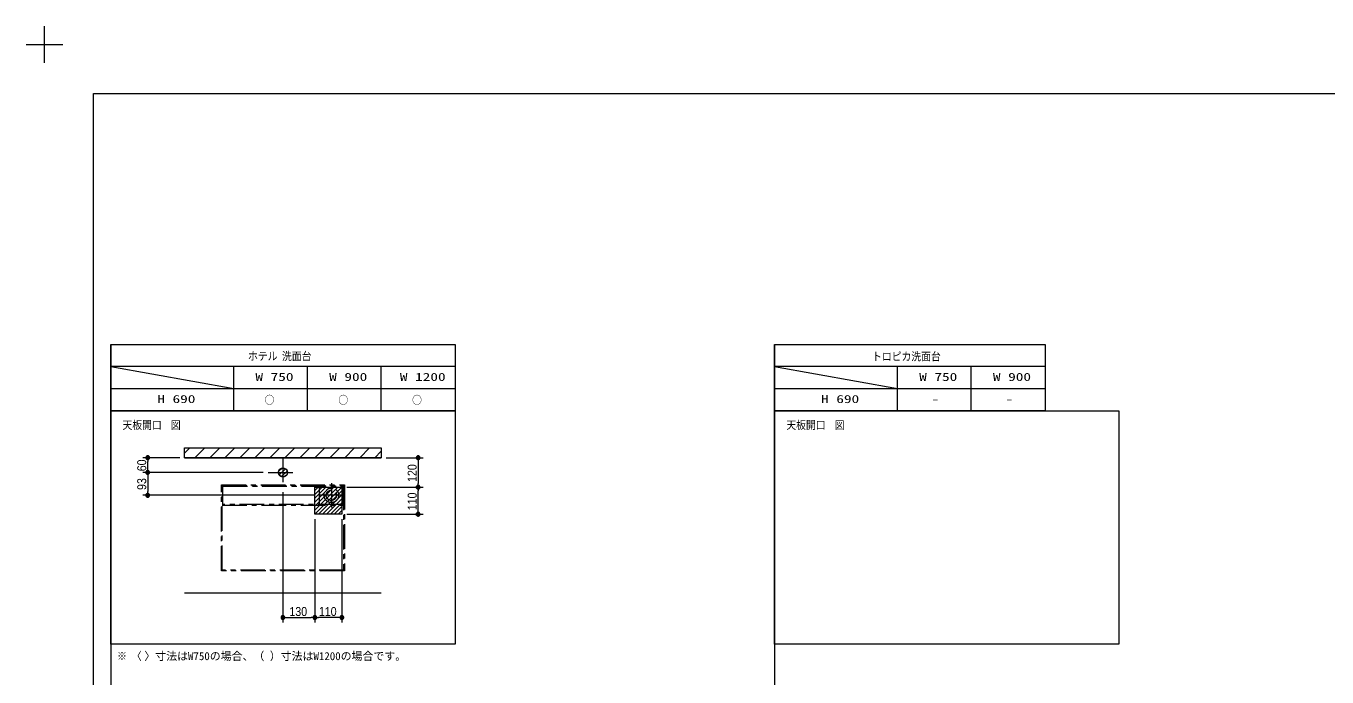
# Model space of a CAD drawing. Units: millimetres, scale not verified. Extents: x -6062 to 6062, y -3045 to 3045.
# Drawn here: x -6062 to -771, y 397 to 3045 of the extents above; entities that cross this region are included whole.
import ezdxf
from ezdxf.enums import TextEntityAlignment as Align

# ---------------------------------------------------------------- set-up
doc = ezdxf.new("R2010")
doc.units = ezdxf.units.MM
doc.header["$LTSCALE"] = 20
doc.linetypes.add('CHAIN1', pattern=[8, 5, -1, 1, -1])
for name, color, linetype, lineweight in [('0-0_1図面枠', 7, 'Continuous', 9), ('0-1_2寸法-1', 7, 'Continuous', 9), ('0-2_0', 7, 'Continuous', 9), ('0-5_3一般', 7, 'Continuous', 9)]:
    doc.layers.add(name, color=color, linetype=linetype, lineweight=lineweight)
doc.styles.add('ＭＳ ゴシック', font='')
doc.styles.add('ＭＳ Ｐゴシック', font='')
doc.styles.get('ＭＳ ゴシック').set_extended_font_data('MS Gothic')
doc.styles.get('ＭＳ Ｐゴシック').set_extended_font_data('MS PGothic')

# ---------------------------------------------------------------- blocks, each defined once
blk = doc.blocks.new('グループ')
at = {"layer": '0-0_1図面枠'}
for p, q in [((-84000, 57900), (-84000, 60900)), ((-85500, 59400), (-82500, 59400))]:
    blk.add_line(p, q, dxfattribs=at)
blk = doc.blocks.new('グループ-2')
at = {"layer": '0-0_1図面枠'}
blk.add_lwpolyline([(-80000, 55400), (80000, 55400), (80000, -55400), (-80000, -55400)], close=True, dxfattribs=at)
blk = doc.blocks.new('図面枠')
at = {"layer": '0-0_1図面枠'}
for name in ['グループ', 'グループ-2']:
    blk.add_blockref(name, (0, 0), dxfattribs=at)
blk = doc.blocks.new('_Dot')
at = {"layer": '0-2_0'}
for p, q in [((-10, 0), (-20, 0)), ((9.78, 2), (-9.78, 2)), ((7.99, 6), (-7.99, 6)), ((9.16, -3.98), (-9.16, -3.98)), ((6, -7.98), (-6, -7.98))]:
    blk.add_line(p, q, dxfattribs=at)
for points in [[(10, 0), (9.92, 1.25), (9.69, 2.49), (9.3, 3.68), (8.76, 4.82), (8.09, 5.88), (7.29, 6.85), (6.37, 7.71), (5.36, 8.44), (4.26, 9.05), (3.09, 9.51), (1.87, 9.82), (0.63, 9.98), (-0.63, 9.98), (-1.87, 9.82), (-3.09, 9.51), (-4.26, 9.05), (-5.36, 8.44), (-6.37, 7.71), (-7.29, 6.85), (-8.09, 5.88), (-8.76, 4.82), (-9.3, 3.68), (-9.69, 2.49), (-9.92, 1.25), (-10, 0), (0, 0)], [(-10, 0), (-9.92, -1.25), (-9.69, -2.49), (-9.3, -3.68), (-8.76, -4.82), (-8.09, -5.88), (-7.29, -6.85), (-6.37, -7.71), (-5.36, -8.44), (-4.26, -9.05), (-3.09, -9.51), (-1.87, -9.82), (-0.63, -9.98), (0.63, -9.98), (1.87, -9.82), (3.09, -9.51), (4.26, -9.05), (5.36, -8.44), (6.37, -7.71), (7.29, -6.85), (8.09, -5.88), (8.76, -4.82), (9.3, -3.68), (9.69, -2.49), (9.92, -1.25), (10, 0), (0, 0)]]:
    blk.add_lwpolyline(points, close=True, dxfattribs=at)

msp = doc.modelspace()

# ---------------------------------------------------------------- linework, layer by layer
at = {"layer": '0-0_1図面枠'}
for p, q in [((-5717.5, 1750), (-5717.5, -2420)), ((-3017.5, 1750), (-3017.5, -2420)), ((-4317.5, 1660), (-5717.5, 1660)), ((-5717.5, 1660), (-5217.5, 1570)), ((-5217.5, 1480), (-5217.5, 1660)), ((-4917.5, 1480), (-4917.5, 1660)), ((-4617.5, 1480), (-4617.5, 1660)), ((-1917.5, 1660), (-3017.5, 1660)), ((-3017.5, 1660), (-2517.5, 1570)), ((-2517.5, 1480), (-2517.5, 1660)), ((-2217.5, 1480), (-2217.5, 1660)), ((-5717.5, 1570), (-4317.5, 1570)), ((-3017.5, 1570), (-1917.5, 1570))]:
    msp.add_line(p, q, dxfattribs=at)
for points in [[(-5717.5, 1750), (-4317.5, 1750), (-4317.5, 1480), (-5717.5, 1480)], [(-3017.5, 1750), (-1917.5, 1750), (-1917.5, 1480), (-3017.5, 1480)], [(-5717.5, 1480), (-4317.5, 1480), (-4317.5, 530), (-5717.5, 530)], [(-3017.5, 1480), (-1617.5, 1480), (-1617.5, 530), (-3017.5, 530)], [(-3017.5, 1480), (-1617.5, 1480), (-1617.5, 530), (-3017.5, 530)]]:
    msp.add_lwpolyline(points, close=True, dxfattribs=at)
at = {"layer": '0-1_2寸法-1'}
for p, q in [((-5437.5, 1289), (-5587.5, 1289)), ((-5567.5, 1244.01), (-5567.5, 1273.99)), ((-4597.5, 1289), (-4447.5, 1289)), ((-4467.5, 1273.99), (-4467.5, 1184.01)), ((-5097.5, 1229), (-5587.5, 1229)), ((-5097.5, 1229), (-5587.5, 1229)), ((-5567.5, 1213.99), (-5567.5, 1151.01)), ((-4757.5, 1169), (-4447.5, 1169)), ((-4757.5, 1169), (-4447.5, 1169)), ((-4890.5, 1136), (-5587.5, 1136)), ((-5017.5, 1149), (-5017.5, 619)), ((-4467.5, 1074.01), (-4467.5, 1153.99)), ((-4757.5, 1059), (-4447.5, 1059)), ((-4887.5, 1039), (-4887.5, 619)), ((-4887.5, 1039), (-4887.5, 619)), ((-4777.5, 1039), (-4777.5, 619)), ((-5002.49, 639), (-4902.51, 639)), ((-4792.51, 639), (-4872.49, 639))]:
    msp.add_line(p, q, dxfattribs=at)
at = {"layer": '0-5_3一般'}
for p, q in [((-5417.5, 1307.76), (-5396.26, 1329)), ((-5375.3, 1289), (-5335.3, 1329)), ((-5314.34, 1289), (-5274.34, 1329)), ((-5253.38, 1289), (-5213.38, 1329)), ((-5192.42, 1289), (-5152.42, 1329)), ((-5131.46, 1289), (-5091.46, 1329)), ((-5070.5, 1289), (-5030.5, 1329)), ((-5009.54, 1289), (-4969.54, 1329)), ((-4948.58, 1289), (-4908.58, 1329)), ((-4887.62, 1289), (-4847.62, 1329)), ((-4826.66, 1289), (-4786.66, 1329)), ((-4765.7, 1289), (-4725.7, 1329)), ((-4704.74, 1289), (-4664.74, 1329)), ((-5417.5, 1289), (-4617.5, 1289)), ((-4643.78, 1289), (-4617.5, 1315.28)), ((-5035.17, 1232.33), (-5020.83, 1246.67)), ((-5032.48, 1219.02), (-5007.52, 1243.98)), ((-5023.42, 1212.08), (-5000.58, 1234.92)), ((-4887.5, 1156), (-4874.5, 1169)), ((-4887.5, 1140), (-4858.5, 1169)), ((-4887.5, 1124), (-4842.5, 1169)), ((-4887.5, 1108), (-4826.5, 1169)), ((-4887.5, 1092), (-4810.5, 1169)), ((-4887.5, 1076), (-4794.5, 1169)), ((-4887.5, 1060), (-4778.5, 1169)), ((-4872.5, 1059), (-4777.5, 1154)), ((-4856.5, 1059), (-4777.5, 1138)), ((-4840.5, 1059), (-4777.5, 1122)), ((-4824.5, 1059), (-4777.5, 1106)), ((-4808.5, 1059), (-4777.5, 1090)), ((-4792.5, 1059), (-4777.5, 1074)), ((-5417.5, 739), (-4617.5, 739))]:
    msp.add_line(p, q, dxfattribs=at)
at = {"layer": '0-5_3一般', "linetype": 'CHAIN1'}
for p, q in [((-5017.5, 1289), (-5017.5, 1169)), ((-5077.5, 1229), (-4957.5, 1229)), ((-4870.5, 1173), (-4870.5, 1099)), ((-4820.5, 1186), (-4820.5, 1086)), ((-4770.5, 1136), (-4870.5, 1136)), ((-5264.5, 1096), (-4770.5, 1096))]:
    msp.add_line(p, q, dxfattribs=at)
at = {"layer": '0-5_3一般'}
for points in [[(-5417.5, 1329), (-4617.5, 1329), (-4617.5, 1289), (-5417.5, 1289)], [(-4887.5, 1169), (-4777.5, 1169), (-4777.5, 1059), (-4887.5, 1059)], [(-4887.5, 1169), (-4777.5, 1169), (-4777.5, 1059), (-4887.5, 1059)]]:
    msp.add_lwpolyline(points, close=True, dxfattribs=at)
at = {"layer": '0-5_3一般', "linetype": 'CHAIN1'}
for points in [[(-5267.5, 1179), (-4767.5, 1179), (-4767.5, 829), (-5267.5, 829)], [(-5264.5, 1176), (-4770.5, 1176), (-4770.5, 832), (-5264.5, 832)], [(-5261.5, 1173), (-4773.5, 1173), (-4773.5, 1099), (-5261.5, 1099)]]:
    msp.add_lwpolyline(points, close=True, dxfattribs=at)
at = {"layer": '0-5_3一般'}
msp.add_circle((-5017.5, 1229), 18, dxfattribs=at)
at = {"layer": '0-5_3一般', "linetype": 'CHAIN1'}
for centre, radius in [((-5017.5, 1229), 18), ((-4820.5, 1136), 29.5), ((-4820.5, 1136), 21)]:
    msp.add_circle(centre, radius, dxfattribs=at)

# ---------------------------------------------------------------- block references
at = {"layer": '0-0_1図面枠', "xscale": 0.05, "yscale": 0.05}
msp.add_blockref('図面枠', (-1787.5, 0), dxfattribs=at)
at = {"layer": '0-1_2寸法-1', "xscale": 0.7503418, "yscale": 0.7503418}
for p, rotation in [((-5567.5, 1289), 90), ((-4467.5, 1289), 90), ((-5567.5, 1229), 270), ((-5567.5, 1229), 90), ((-4467.5, 1169), 270), ((-4467.5, 1169), 90), ((-5567.5, 1136), 270), ((-4467.5, 1059), 270), ((-5017.5, 639), 180), ((-4887.5, 639), 180)]:
    msp.add_blockref('_Dot', p, dxfattribs=dict(at, rotation=rotation))
for p in [(-4887.5, 639), (-4777.5, 639)]:
    msp.add_blockref('_Dot', p, dxfattribs=at)

# ---------------------------------------------------------------- texts
at = {"layer": '0-0_1図面枠', "style": 'ＭＳ ゴシック'}
for s, width, p in [('ホテル', 0.9, (-5159.45, 1675.81)), ('洗面台', 0.9, (-5021.34, 1675.81)), ('トロピカ洗面台', 0.9, (-2621.09, 1674.66)), ('W 750', 1.4, (-5129.45, 1591.59)), ('W 900', 1.4, (-4829.45, 1591.59)), ('W 1200', 1.4, (-4541.75, 1591.59)), ('W 750', 1.4, (-2429.45, 1591.59)), ('W 900', 1.4, (-2129.45, 1591.59)), ('H 690', 1.4, (-5528.49, 1501.59)), ('○', 0.9, (-5092.09, 1497.53)), ('○', 0.9, (-4792.09, 1497.53)), ('○', 0.9, (-4492.09, 1497.53)), ('H 690', 1.4, (-2828.49, 1501.59)), ('-', 1.5, (-2379.8, 1501.76)), ('-', 1.5, (-2079.8, 1501.76)), ('天板開口', 0.9, (-5670, 1395.64)), ('図', 0.9, (-5473.27, 1395.64)), ('天板開口', 0.9, (-2970, 1395.64)), ('図', 0.9, (-2773.27, 1395.64)), ('※ 〈', 0.9, (-5692.1, 455.81))]:
    msp.add_text(s, height=32.55, dxfattribs=dict(at, width=width)).set_placement(p, align=Align.BOTTOM_LEFT)
msp.add_text(' 〉寸法はW750の場合、（ ）寸法はW1200の場合です。', height=32.55, dxfattribs=at).set_placement((-5603.34, 455.81), align=Align.BOTTOM_LEFT)
at = {"layer": '0-1_2寸法-1', "style": 'ＭＳ Ｐゴシック', "width": 0.9}
for s, p in [('60', (-5562.54, 1233.92)), ('120', (-4462.54, 1190.39)), ('93', (-5562.44, 1157.81)), ('110', (-4462.54, 1075.39))]:
    msp.add_text(s, height=36.66, rotation=90, dxfattribs=at).set_placement(p, align=Align.BOTTOM_LEFT)
for s, p in [('130', (-4991.11, 634.04)), ('110', (-4871.11, 634.04))]:
    msp.add_text(s, height=36.66, dxfattribs=at).set_placement(p, align=Align.BOTTOM_LEFT)

doc.saveas('drawing.dxf')
